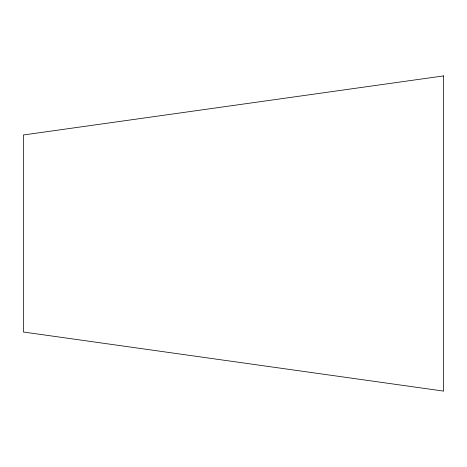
<?xml version="1.0" encoding="UTF-8"?>
<svg xmlns="http://www.w3.org/2000/svg" width="467" height="467" viewBox="0 0 467 467"><rect width="100%" height="100%" fill="white"/><g stroke="black" fill="none" stroke-linecap="round" stroke-linejoin="round"><path stroke-width="0.7" d="M443.65 75.888L23.35 134.992L23.35 332.008L443.65 391.113L443.65 75.888"/></g></svg>
